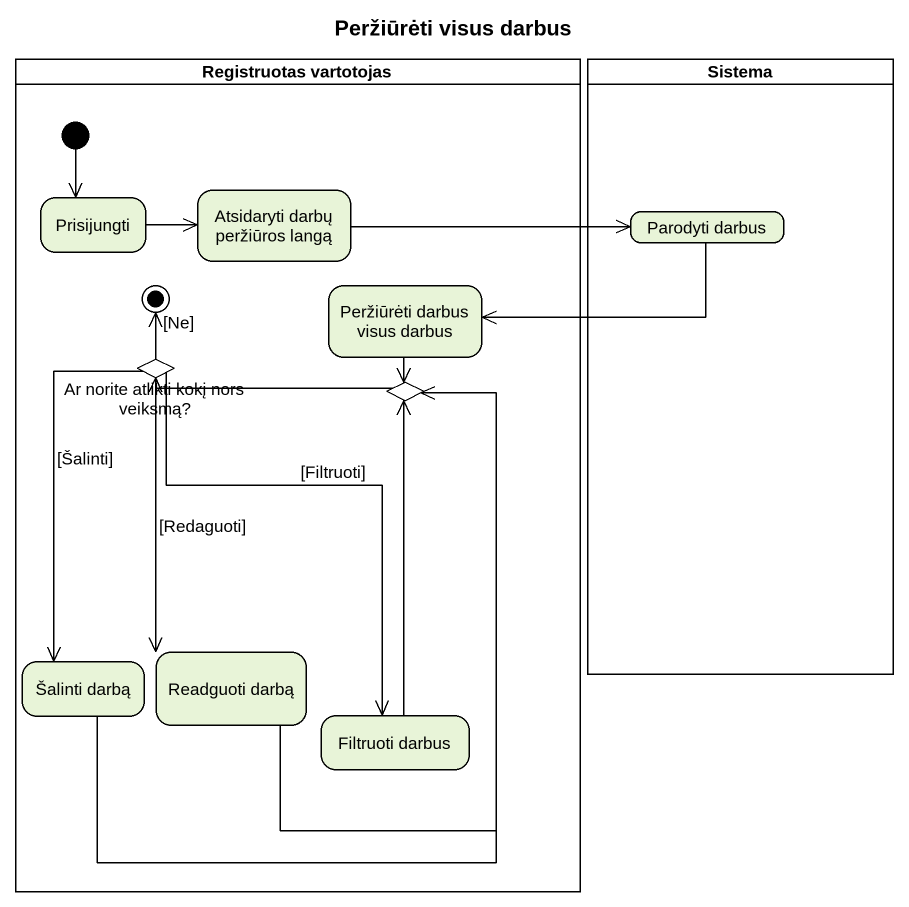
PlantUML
@startuml
title Peržiūrėti visus darbus
hide empty description
state "Registruotas vartotojas" as Registruotas_vartotojas <<partition>> {
  state Prisijungti
  state "Atsidaryti darbų peržiūros langą" as Atsidaryti_darbų_peržiūros
  state "Peržiūrėti darbus visus darbus" as Peržiūrėti_darbus_visus
  state "Ar norite atlikti kokį nors veiksmą?" as Ar_norite_atlikti_kokį_nors <<choice>>
  state choice1 <<choice>>
  state "Readguoti darbą" as Readguoti_darbą
  state "Šalinti darbą" as Šalinti_darbą
  state "Filtruoti darbus" as Filtruoti_darbus
  [*] --> Prisijungti
  Ar_norite_atlikti_kokį_nors -up-> [*] : [Ne]
}
state Sistema <<partition>> {
  state "Parodyti darbus" as Parodyti_darbus
}
Prisijungti -right-> Atsidaryti_darbų_peržiūros
Atsidaryti_darbų_peržiūros -right-> Parodyti_darbus
Parodyti_darbus -left-> Peržiūrėti_darbus_visus
Peržiūrėti_darbus_visus --> choice1
Ar_norite_atlikti_kokį_nors --> Readguoti_darbą : [Redaguoti]
Ar_norite_atlikti_kokį_nors --> Šalinti_darbą : [Šalinti]
Ar_norite_atlikti_kokį_nors --> Filtruoti_darbus : [Filtruoti]
choice1 -left-> Ar_norite_atlikti_kokį_nors
Readguoti_darbą -up-> choice1
Šalinti_darbą -up-> choice1
Filtruoti_darbus -up-> choice1
@enduml
